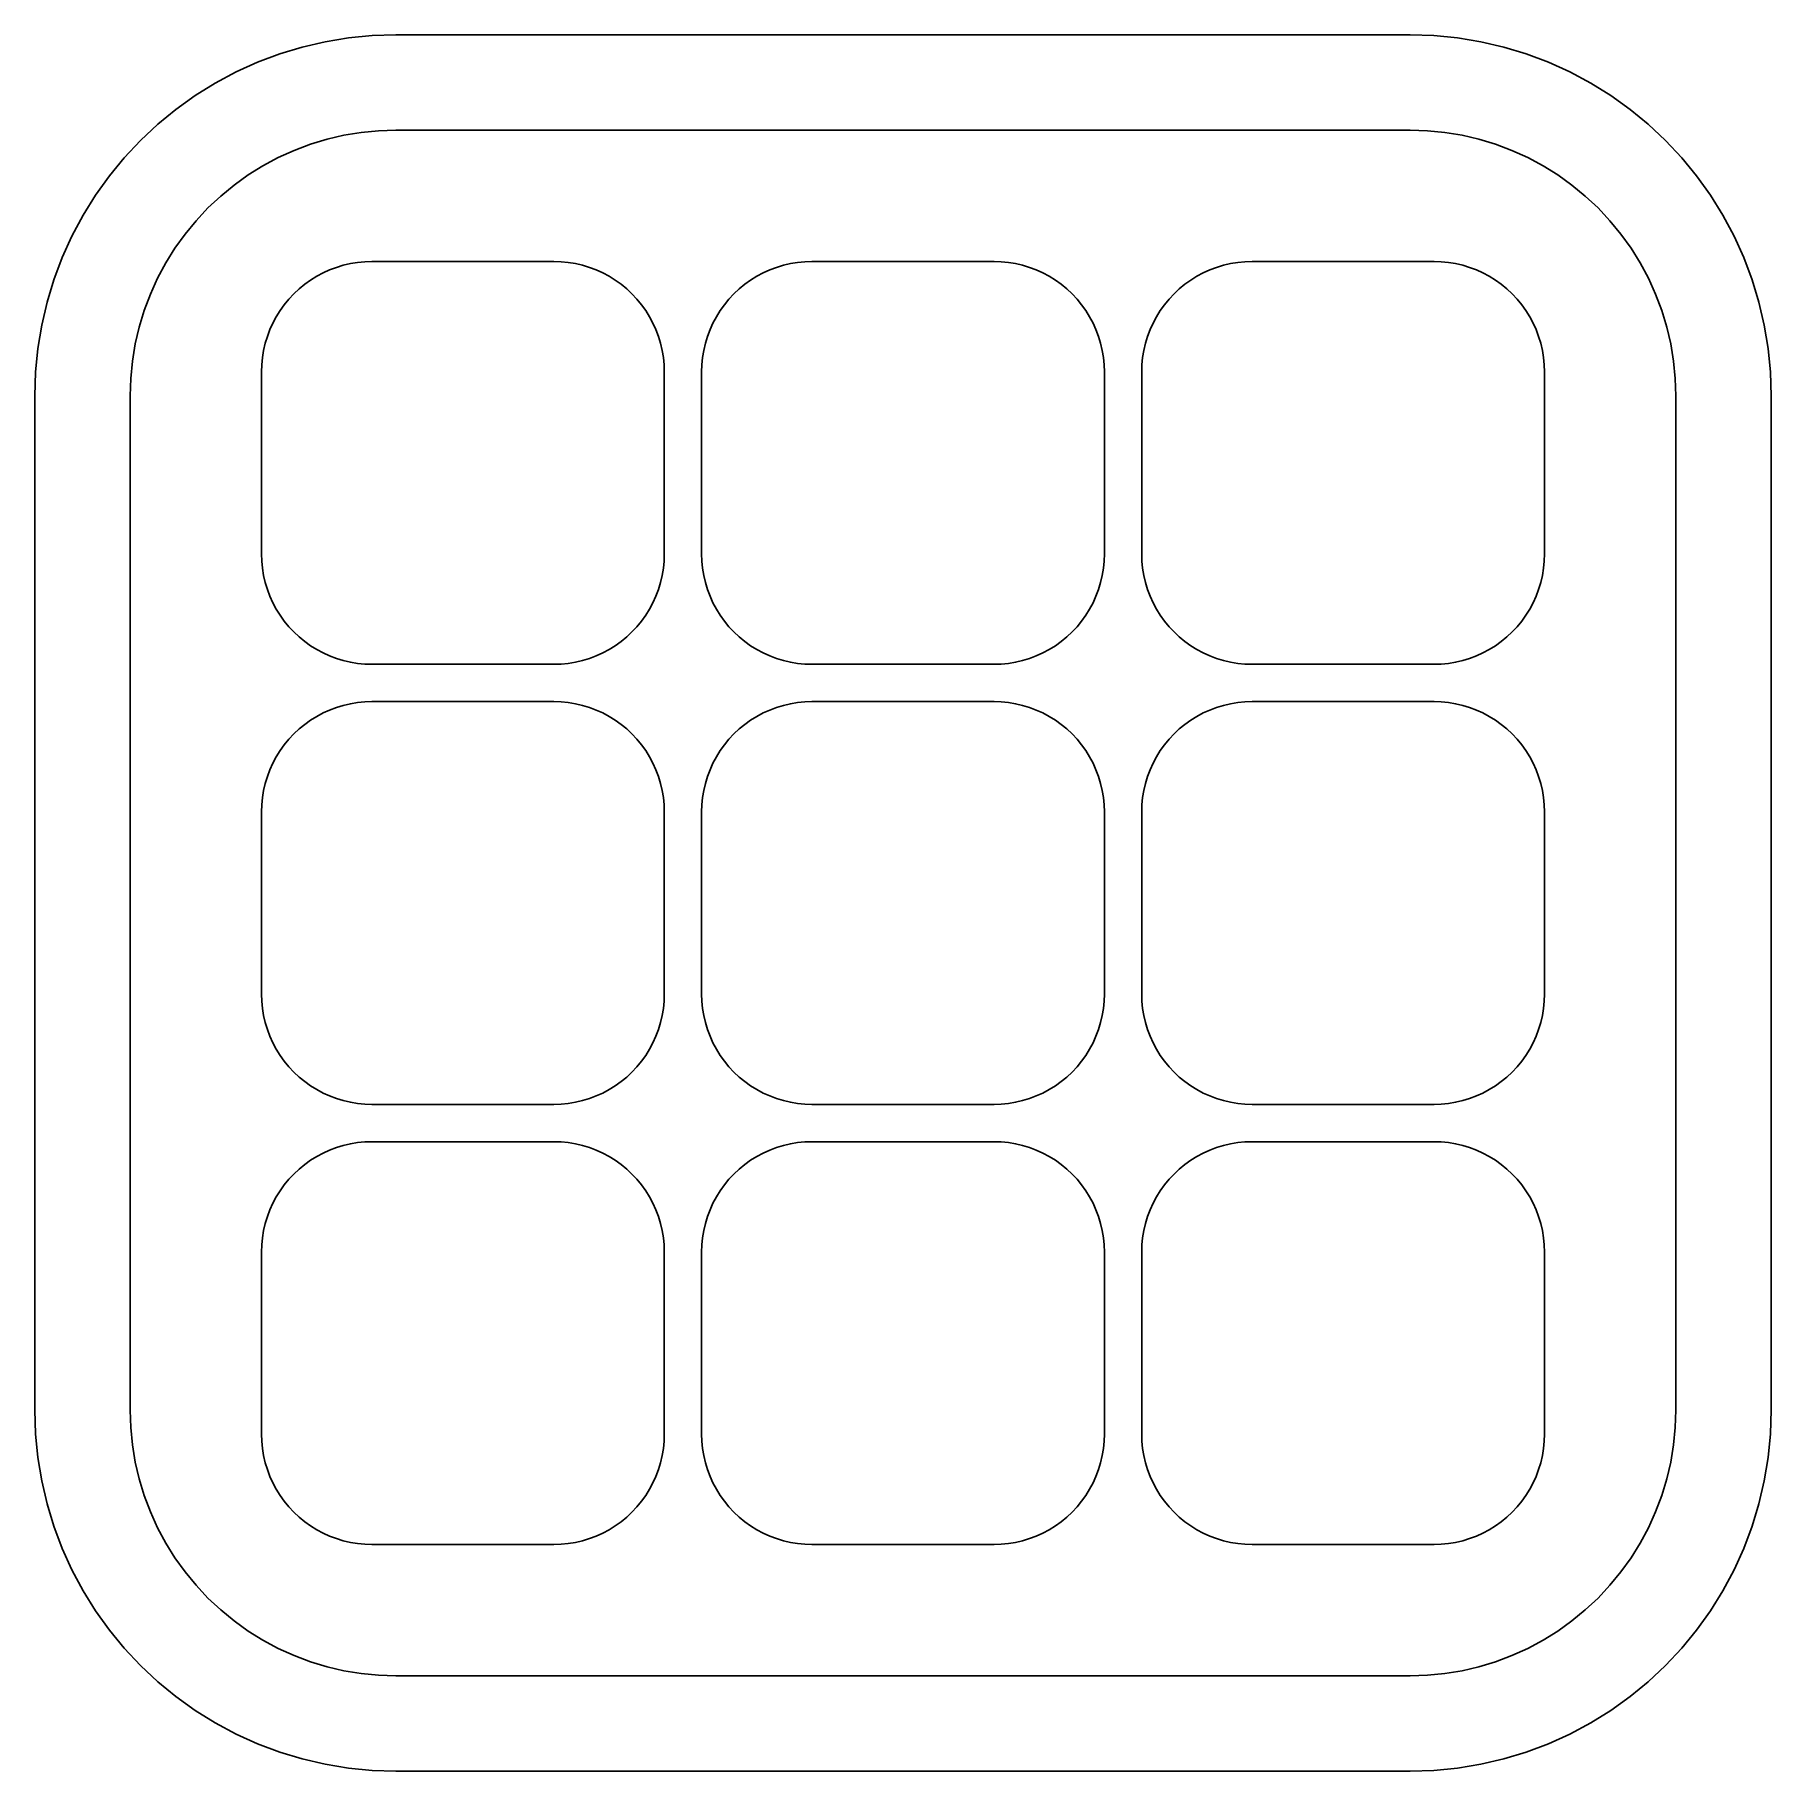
# Model space of a CAD drawing. Header units: millimetres. Extents: x 0 to 25, y 0 to 25.
import ezdxf

# ---------------------------------------------------------------- set-up
doc = ezdxf.new("R2010")
doc.units = ezdxf.units.MM
doc.layers.add('ICON', color=7, linetype='CONTINUOUS')

msp = doc.modelspace()

# ---------------------------------------------------------------- linework, layer by layer
at = {"layer": 'ICON'}
for points in [[(19.802405, 25), (20.142344, 24.988872), (20.480828, 24.955534), (20.816406, 24.90013), (21.147642, 24.822896), (21.473117, 24.724164), (21.791439, 24.604357), (22.101243, 24.463986), (22.401203, 24.303654), (22.690034, 24.124047), (22.966501, 23.925934), (23.229418, 23.710164), (23.47766, 23.47766), (23.710164, 23.229418), (23.925934, 22.966501), (24.124047, 22.690034), (24.303654, 22.401203), (24.463986, 22.101243), (24.604357, 21.791439), (24.724164, 21.473117), (24.822896, 21.147642), (24.90013, 20.816406), (24.955534, 20.480828), (24.988872, 20.142344), (25, 19.802405), (25, 5.197595), (24.988872, 4.857656), (24.955534, 4.519172), (24.90013, 4.183594), (24.822896, 3.852358), (24.724164, 3.526883), (24.604357, 3.208561), (24.463986, 2.898757), (24.303654, 2.598797), (24.124047, 2.309966), (23.925934, 2.033499), (23.710164, 1.770582), (23.47766, 1.52234), (23.229418, 1.289836), (22.966501, 1.074066), (22.690034, 0.875953), (22.401203, 0.696346), (22.101243, 0.536014), (21.791439, 0.395643), (21.473117, 0.275836), (21.147642, 0.177104), (20.816406, 0.09987), (20.480828, 0.044466), (20.142344, 0.011128), (19.802405, 0), (5.197595, 0), (4.857656, 0.011128), (4.519172, 0.044466), (4.183594, 0.09987), (3.852358, 0.177104), (3.526883, 0.275836), (3.208561, 0.395643), (2.898757, 0.536014), (2.598797, 0.696346), (2.309966, 0.875953), (2.033499, 1.074066), (1.770582, 1.289836), (1.52234, 1.52234), (1.289836, 1.770582), (1.074066, 2.033499), (0.875953, 2.309966), (0.696346, 2.598797), (0.536014, 2.898757), (0.395643, 3.208561), (0.275836, 3.526883), (0.177104, 3.852358), (0.09987, 4.183594), (0.044466, 4.519172), (0.011128, 4.857656), (0, 5.197595), (0, 19.802405), (0.011128, 20.142344), (0.044466, 20.480828), (0.09987, 20.816406), (0.177104, 21.147642), (0.275836, 21.473117), (0.395643, 21.791439), (0.536014, 22.101243), (0.696346, 22.401203), (0.875953, 22.690034), (1.074066, 22.966501), (1.289836, 23.229418), (1.52234, 23.47766), (1.770582, 23.710164), (2.033499, 23.925934), (2.309966, 24.124047), (2.598797, 24.303654), (2.898757, 24.463986), (3.208561, 24.604357), (3.526883, 24.724164), (3.852358, 24.822896), (4.183594, 24.90013), (4.519172, 24.955534), (4.857656, 24.988872), (5.197595, 25)], [(19.802405, 23.62543), (20.052443, 23.617244), (20.30141, 23.592723), (20.54824, 23.551971), (20.791877, 23.495163), (21.031276, 23.422542), (21.265413, 23.334419), (21.493286, 23.231172), (21.713918, 23.113241), (21.926364, 22.981134), (22.129715, 22.835414), (22.3231, 22.676707), (22.505692, 22.505692), (22.676707, 22.3231), (22.835414, 22.129715), (22.981134, 21.926364), (23.113241, 21.713918), (23.231172, 21.493286), (23.334419, 21.265413), (23.422542, 21.031276), (23.495163, 20.791877), (23.551971, 20.54824), (23.592723, 20.30141), (23.617244, 20.052443), (23.62543, 19.802405), (23.62543, 5.197595), (23.617244, 4.947557), (23.592723, 4.69859), (23.551971, 4.45176), (23.495163, 4.208123), (23.422542, 3.968724), (23.334419, 3.734587), (23.231172, 3.506714), (23.113241, 3.286082), (22.981134, 3.073636), (22.835414, 2.870285), (22.676707, 2.6769), (22.505692, 2.494308), (22.3231, 2.323293), (22.129715, 2.164586), (21.926364, 2.018866), (21.713918, 1.886759), (21.493286, 1.768828), (21.265413, 1.665581), (21.031276, 1.577458), (20.791877, 1.504837), (20.54824, 1.448029), (20.30141, 1.407277), (20.052443, 1.382756), (19.802405, 1.37457), (5.197595, 1.37457), (4.947557, 1.382756), (4.69859, 1.407277), (4.45176, 1.448029), (4.208123, 1.504837), (3.968724, 1.577458), (3.734587, 1.665581), (3.506714, 1.768828), (3.286082, 1.886759), (3.073636, 2.018866), (2.870285, 2.164586), (2.6769, 2.323293), (2.494308, 2.494308), (2.323293, 2.6769), (2.164586, 2.870285), (2.018866, 3.073636), (1.886759, 3.286082), (1.768828, 3.506714), (1.665581, 3.734587), (1.577458, 3.968724), (1.504837, 4.208123), (1.448029, 4.45176), (1.407277, 4.69859), (1.382756, 4.947557), (1.37457, 5.197595), (1.37457, 19.802405), (1.382756, 20.052443), (1.407277, 20.30141), (1.448029, 20.54824), (1.504837, 20.791877), (1.577458, 21.031276), (1.665581, 21.265413), (1.768828, 21.493286), (1.886759, 21.713918), (2.018866, 21.926364), (2.164586, 22.129715), (2.323293, 22.3231), (2.494308, 22.505692), (2.6769, 22.676707), (2.870285, 22.835414), (3.073636, 22.981134), (3.286082, 23.113241), (3.506714, 23.231172), (3.734587, 23.334419), (3.968724, 23.422542), (4.208123, 23.495163), (4.45176, 23.551971), (4.69859, 23.592723), (4.947557, 23.617244), (5.197595, 23.62543)], [(7.474227, 21.735395), (7.578175, 21.731992), (7.681678, 21.721798), (7.784293, 21.704856), (7.88558, 21.68124), (7.985106, 21.651049), (8.082444, 21.614413), (8.177177, 21.57149), (8.2689, 21.522463), (8.357221, 21.467542), (8.44176, 21.406962), (8.522156, 21.340983), (8.598065, 21.269886), (8.669161, 21.193977), (8.735141, 21.113581), (8.795721, 21.029042), (8.850642, 20.940722), (8.899669, 20.848998), (8.942592, 20.754265), (8.979227, 20.656927), (9.009418, 20.557401), (9.033035, 20.456114), (9.049977, 20.3535), (9.060171, 20.249996), (9.063574, 20.146048), (9.063574, 17.525773), (9.060171, 17.421825), (9.049977, 17.318322), (9.033035, 17.215707), (9.009418, 17.11442), (8.979227, 17.014894), (8.942592, 16.917556), (8.899669, 16.822823), (8.850642, 16.7311), (8.795721, 16.642779), (8.735141, 16.55824), (8.669161, 16.477844), (8.598065, 16.401935), (8.522156, 16.330839), (8.44176, 16.264859), (8.357221, 16.204279), (8.2689, 16.149358), (8.177177, 16.100331), (8.082444, 16.057408), (7.985106, 16.020773), (7.88558, 15.990582), (7.784293, 15.966965), (7.681678, 15.950023), (7.578175, 15.939829), (7.474227, 15.936426), (4.853952, 15.936426), (4.750004, 15.939829), (4.6465, 15.950023), (4.543886, 15.966965), (4.442599, 15.990582), (4.343073, 16.020773), (4.245735, 16.057408), (4.151002, 16.100331), (4.059278, 16.149358), (3.970958, 16.204279), (3.886419, 16.264859), (3.806023, 16.330839), (3.730114, 16.401935), (3.659017, 16.477844), (3.593038, 16.55824), (3.532458, 16.642779), (3.477537, 16.7311), (3.42851, 16.822823), (3.385587, 16.917556), (3.348951, 17.014894), (3.31876, 17.11442), (3.295144, 17.215707), (3.278202, 17.318322), (3.268008, 17.421825), (3.264605, 17.525773), (3.264605, 20.146048), (3.268008, 20.249996), (3.278202, 20.3535), (3.295144, 20.456114), (3.31876, 20.557401), (3.348951, 20.656927), (3.385587, 20.754265), (3.42851, 20.848998), (3.477537, 20.940722), (3.532458, 21.029042), (3.593038, 21.113581), (3.659017, 21.193977), (3.730114, 21.269886), (3.806023, 21.340983), (3.886419, 21.406962), (3.970958, 21.467542), (4.059278, 21.522463), (4.151002, 21.57149), (4.245735, 21.614413), (4.343073, 21.651049), (4.442599, 21.68124), (4.543886, 21.704856), (4.6465, 21.721798), (4.750004, 21.731992), (4.853952, 21.735395)], [(13.810137, 21.735395), (13.914086, 21.731992), (14.017589, 21.721798), (14.120204, 21.704856), (14.221491, 21.68124), (14.321016, 21.651049), (14.418354, 21.614413), (14.513088, 21.57149), (14.604811, 21.522463), (14.693131, 21.467542), (14.777671, 21.406962), (14.858067, 21.340983), (14.933976, 21.269886), (15.005072, 21.193977), (15.071051, 21.113581), (15.131631, 21.029042), (15.186552, 20.940722), (15.23558, 20.848998), (15.278503, 20.754265), (15.315138, 20.656927), (15.345329, 20.557401), (15.368946, 20.456114), (15.385887, 20.3535), (15.396082, 20.249996), (15.399485, 20.146048), (15.399485, 17.525773), (15.396082, 17.421825), (15.385887, 17.318322), (15.368946, 17.215707), (15.345329, 17.11442), (15.315138, 17.014894), (15.278503, 16.917556), (15.23558, 16.822823), (15.186552, 16.7311), (15.131631, 16.642779), (15.071051, 16.55824), (15.005072, 16.477844), (14.933976, 16.401935), (14.858067, 16.330839), (14.777671, 16.264859), (14.693131, 16.204279), (14.604811, 16.149358), (14.513088, 16.100331), (14.418354, 16.057408), (14.321016, 16.020773), (14.221491, 15.990582), (14.120204, 15.966965), (14.017589, 15.950023), (13.914086, 15.939829), (13.810137, 15.936426), (11.189863, 15.936426), (11.085914, 15.939829), (10.982411, 15.950023), (10.879796, 15.966965), (10.778509, 15.990582), (10.678984, 16.020773), (10.581646, 16.057408), (10.486912, 16.100331), (10.395189, 16.149358), (10.306869, 16.204279), (10.222329, 16.264859), (10.141933, 16.330839), (10.066024, 16.401935), (9.994928, 16.477844), (9.928949, 16.55824), (9.868369, 16.642779), (9.813448, 16.7311), (9.76442, 16.822823), (9.721497, 16.917556), (9.684862, 17.014894), (9.654671, 17.11442), (9.631054, 17.215707), (9.614113, 17.318322), (9.603918, 17.421825), (9.600515, 17.525773), (9.600515, 20.146048), (9.603918, 20.249996), (9.614113, 20.3535), (9.631054, 20.456114), (9.654671, 20.557401), (9.684862, 20.656927), (9.721497, 20.754265), (9.76442, 20.848998), (9.813448, 20.940722), (9.868369, 21.029042), (9.928949, 21.113581), (9.994928, 21.193977), (10.066024, 21.269886), (10.141933, 21.340983), (10.222329, 21.406962), (10.306869, 21.467542), (10.395189, 21.522463), (10.486912, 21.57149), (10.581646, 21.614413), (10.678984, 21.651049), (10.778509, 21.68124), (10.879796, 21.704856), (10.982411, 21.721798), (11.085914, 21.731992), (11.189863, 21.735395)], [(20.146048, 21.735395), (20.249996, 21.731992), (20.3535, 21.721798), (20.456114, 21.704856), (20.557401, 21.68124), (20.656927, 21.651049), (20.754265, 21.614413), (20.848998, 21.57149), (20.940722, 21.522463), (21.029042, 21.467542), (21.113581, 21.406962), (21.193977, 21.340983), (21.269886, 21.269886), (21.340983, 21.193977), (21.406962, 21.113581), (21.467542, 21.029042), (21.522463, 20.940722), (21.57149, 20.848998), (21.614413, 20.754265), (21.651049, 20.656927), (21.68124, 20.557401), (21.704856, 20.456114), (21.721798, 20.3535), (21.731992, 20.249996), (21.735395, 20.146048), (21.735395, 17.525773), (21.731992, 17.421825), (21.721798, 17.318322), (21.704856, 17.215707), (21.68124, 17.11442), (21.651049, 17.014894), (21.614413, 16.917556), (21.57149, 16.822823), (21.522463, 16.7311), (21.467542, 16.642779), (21.406962, 16.55824), (21.340983, 16.477844), (21.269886, 16.401935), (21.193977, 16.330839), (21.113581, 16.264859), (21.029042, 16.204279), (20.940722, 16.149358), (20.848998, 16.100331), (20.754265, 16.057408), (20.656927, 16.020773), (20.557401, 15.990582), (20.456114, 15.966965), (20.3535, 15.950023), (20.249996, 15.939829), (20.146048, 15.936426), (17.525773, 15.936426), (17.421825, 15.939829), (17.318322, 15.950023), (17.215707, 15.966965), (17.11442, 15.990582), (17.014894, 16.020773), (16.917556, 16.057408), (16.822823, 16.100331), (16.7311, 16.149358), (16.642779, 16.204279), (16.55824, 16.264859), (16.477844, 16.330839), (16.401935, 16.401935), (16.330839, 16.477844), (16.264859, 16.55824), (16.204279, 16.642779), (16.149358, 16.7311), (16.100331, 16.822823), (16.057408, 16.917556), (16.020773, 17.014894), (15.990582, 17.11442), (15.966965, 17.215707), (15.950023, 17.318322), (15.939829, 17.421825), (15.936426, 17.525773), (15.936426, 20.146048), (15.939829, 20.249996), (15.950023, 20.3535), (15.966965, 20.456114), (15.990582, 20.557401), (16.020773, 20.656927), (16.057408, 20.754265), (16.100331, 20.848998), (16.149358, 20.940722), (16.204279, 21.029042), (16.264859, 21.113581), (16.330839, 21.193977), (16.401935, 21.269886), (16.477844, 21.340983), (16.55824, 21.406962), (16.642779, 21.467542), (16.7311, 21.522463), (16.822823, 21.57149), (16.917556, 21.614413), (17.014894, 21.651049), (17.11442, 21.68124), (17.215707, 21.704856), (17.318322, 21.721798), (17.421825, 21.731992), (17.525773, 21.735395)], [(7.474227, 15.399485), (7.578175, 15.396082), (7.681678, 15.385887), (7.784293, 15.368946), (7.88558, 15.345329), (7.985106, 15.315138), (8.082444, 15.278503), (8.177177, 15.23558), (8.2689, 15.186552), (8.357221, 15.131631), (8.44176, 15.071051), (8.522156, 15.005072), (8.598065, 14.933976), (8.669161, 14.858067), (8.735141, 14.777671), (8.795721, 14.693131), (8.850642, 14.604811), (8.899669, 14.513088), (8.942592, 14.418354), (8.979227, 14.321016), (9.009418, 14.221491), (9.033035, 14.120204), (9.049977, 14.017589), (9.060171, 13.914086), (9.063574, 13.810137), (9.063574, 11.189863), (9.060171, 11.085914), (9.049977, 10.982411), (9.033035, 10.879796), (9.009418, 10.778509), (8.979227, 10.678984), (8.942592, 10.581646), (8.899669, 10.486912), (8.850642, 10.395189), (8.795721, 10.306869), (8.735141, 10.222329), (8.669161, 10.141933), (8.598065, 10.066024), (8.522156, 9.994928), (8.44176, 9.928949), (8.357221, 9.868369), (8.2689, 9.813448), (8.177177, 9.76442), (8.082444, 9.721497), (7.985106, 9.684862), (7.88558, 9.654671), (7.784293, 9.631054), (7.681678, 9.614113), (7.578175, 9.603918), (7.474227, 9.600515), (4.853952, 9.600515), (4.750004, 9.603918), (4.6465, 9.614113), (4.543886, 9.631054), (4.442599, 9.654671), (4.343073, 9.684862), (4.245735, 9.721497), (4.151002, 9.76442), (4.059278, 9.813448), (3.970958, 9.868369), (3.886419, 9.928949), (3.806023, 9.994928), (3.730114, 10.066024), (3.659017, 10.141933), (3.593038, 10.222329), (3.532458, 10.306869), (3.477537, 10.395189), (3.42851, 10.486912), (3.385587, 10.581646), (3.348951, 10.678984), (3.31876, 10.778509), (3.295144, 10.879796), (3.278202, 10.982411), (3.268008, 11.085914), (3.264605, 11.189863), (3.264605, 13.810137), (3.268008, 13.914086), (3.278202, 14.017589), (3.295144, 14.120204), (3.31876, 14.221491), (3.348951, 14.321016), (3.385587, 14.418354), (3.42851, 14.513088), (3.477537, 14.604811), (3.532458, 14.693131), (3.593038, 14.777671), (3.659017, 14.858067), (3.730114, 14.933976), (3.806023, 15.005072), (3.886419, 15.071051), (3.970958, 15.131631), (4.059278, 15.186552), (4.151002, 15.23558), (4.245735, 15.278503), (4.343073, 15.315138), (4.442599, 15.345329), (4.543886, 15.368946), (4.6465, 15.385887), (4.750004, 15.396082), (4.853952, 15.399485)], [(13.810137, 15.399485), (13.914086, 15.396082), (14.017589, 15.385887), (14.120204, 15.368946), (14.221491, 15.345329), (14.321016, 15.315138), (14.418354, 15.278503), (14.513088, 15.23558), (14.604811, 15.186552), (14.693131, 15.131631), (14.777671, 15.071051), (14.858067, 15.005072), (14.933976, 14.933976), (15.005072, 14.858067), (15.071051, 14.777671), (15.131631, 14.693131), (15.186552, 14.604811), (15.23558, 14.513088), (15.278503, 14.418354), (15.315138, 14.321016), (15.345329, 14.221491), (15.368946, 14.120204), (15.385887, 14.017589), (15.396082, 13.914086), (15.399485, 13.810137), (15.399485, 11.189863), (15.396082, 11.085914), (15.385887, 10.982411), (15.368946, 10.879796), (15.345329, 10.778509), (15.315138, 10.678984), (15.278503, 10.581646), (15.23558, 10.486912), (15.186552, 10.395189), (15.131631, 10.306869), (15.071051, 10.222329), (15.005072, 10.141933), (14.933976, 10.066024), (14.858067, 9.994928), (14.777671, 9.928949), (14.693131, 9.868369), (14.604811, 9.813448), (14.513088, 9.76442), (14.418354, 9.721497), (14.321016, 9.684862), (14.221491, 9.654671), (14.120204, 9.631054), (14.017589, 9.614113), (13.914086, 9.603918), (13.810137, 9.600515), (11.189863, 9.600515), (11.085914, 9.603918), (10.982411, 9.614113), (10.879796, 9.631054), (10.778509, 9.654671), (10.678984, 9.684862), (10.581646, 9.721497), (10.486912, 9.76442), (10.395189, 9.813448), (10.306869, 9.868369), (10.222329, 9.928949), (10.141933, 9.994928), (10.066024, 10.066024), (9.994928, 10.141933), (9.928949, 10.222329), (9.868369, 10.306869), (9.813448, 10.395189), (9.76442, 10.486912), (9.721497, 10.581646), (9.684862, 10.678984), (9.654671, 10.778509), (9.631054, 10.879796), (9.614113, 10.982411), (9.603918, 11.085914), (9.600515, 11.189863), (9.600515, 13.810137), (9.603918, 13.914086), (9.614113, 14.017589), (9.631054, 14.120204), (9.654671, 14.221491), (9.684862, 14.321016), (9.721497, 14.418354), (9.76442, 14.513088), (9.813448, 14.604811), (9.868369, 14.693131), (9.928949, 14.777671), (9.994928, 14.858067), (10.066024, 14.933976), (10.141933, 15.005072), (10.222329, 15.071051), (10.306869, 15.131631), (10.395189, 15.186552), (10.486912, 15.23558), (10.581646, 15.278503), (10.678984, 15.315138), (10.778509, 15.345329), (10.879796, 15.368946), (10.982411, 15.385887), (11.085914, 15.396082), (11.189863, 15.399485)], [(20.146048, 15.399485), (20.249996, 15.396082), (20.3535, 15.385887), (20.456114, 15.368946), (20.557401, 15.345329), (20.656927, 15.315138), (20.754265, 15.278503), (20.848998, 15.23558), (20.940722, 15.186552), (21.029042, 15.131631), (21.113581, 15.071051), (21.193977, 15.005072), (21.269886, 14.933976), (21.340983, 14.858067), (21.406962, 14.777671), (21.467542, 14.693131), (21.522463, 14.604811), (21.57149, 14.513088), (21.614413, 14.418354), (21.651049, 14.321016), (21.68124, 14.221491), (21.704856, 14.120204), (21.721798, 14.017589), (21.731992, 13.914086), (21.735395, 13.810137), (21.735395, 11.189863), (21.731992, 11.085914), (21.721798, 10.982411), (21.704856, 10.879796), (21.68124, 10.778509), (21.651049, 10.678984), (21.614413, 10.581646), (21.57149, 10.486912), (21.522463, 10.395189), (21.467542, 10.306869), (21.406962, 10.222329), (21.340983, 10.141933), (21.269886, 10.066024), (21.193977, 9.994928), (21.113581, 9.928949), (21.029042, 9.868369), (20.940722, 9.813448), (20.848998, 9.76442), (20.754265, 9.721497), (20.656927, 9.684862), (20.557401, 9.654671), (20.456114, 9.631054), (20.3535, 9.614113), (20.249996, 9.603918), (20.146048, 9.600515), (17.525773, 9.600515), (17.421825, 9.603918), (17.318322, 9.614113), (17.215707, 9.631054), (17.11442, 9.654671), (17.014894, 9.684862), (16.917556, 9.721497), (16.822823, 9.76442), (16.7311, 9.813448), (16.642779, 9.868369), (16.55824, 9.928949), (16.477844, 9.994928), (16.401935, 10.066024), (16.330839, 10.141933), (16.264859, 10.222329), (16.204279, 10.306869), (16.149358, 10.395189), (16.100331, 10.486912), (16.057408, 10.581646), (16.020773, 10.678984), (15.990582, 10.778509), (15.966965, 10.879796), (15.950023, 10.982411), (15.939829, 11.085914), (15.936426, 11.189863), (15.936426, 13.810137), (15.939829, 13.914086), (15.950023, 14.017589), (15.966965, 14.120204), (15.990582, 14.221491), (16.020773, 14.321016), (16.057408, 14.418354), (16.100331, 14.513088), (16.149358, 14.604811), (16.204279, 14.693131), (16.264859, 14.777671), (16.330839, 14.858067), (16.401935, 14.933976), (16.477844, 15.005072), (16.55824, 15.071051), (16.642779, 15.131631), (16.7311, 15.186552), (16.822823, 15.23558), (16.917556, 15.278503), (17.014894, 15.315138), (17.11442, 15.345329), (17.215707, 15.368946), (17.318322, 15.385887), (17.421825, 15.396082), (17.525773, 15.399485)], [(7.474227, 9.063574), (7.578175, 9.060171), (7.681678, 9.049977), (7.784293, 9.033035), (7.88558, 9.009418), (7.985106, 8.979227), (8.082444, 8.942592), (8.177177, 8.899669), (8.2689, 8.850642), (8.357221, 8.795721), (8.44176, 8.735141), (8.522156, 8.669161), (8.598065, 8.598065), (8.669161, 8.522156), (8.735141, 8.44176), (8.795721, 8.357221), (8.850642, 8.2689), (8.899669, 8.177177), (8.942592, 8.082444), (8.979227, 7.985106), (9.009418, 7.88558), (9.033035, 7.784293), (9.049977, 7.681678), (9.060171, 7.578175), (9.063574, 7.474227), (9.063574, 4.853952), (9.060171, 4.750004), (9.049977, 4.6465), (9.033035, 4.543886), (9.009418, 4.442599), (8.979227, 4.343073), (8.942592, 4.245735), (8.899669, 4.151002), (8.850642, 4.059278), (8.795721, 3.970958), (8.735141, 3.886419), (8.669161, 3.806023), (8.598065, 3.730114), (8.522156, 3.659017), (8.44176, 3.593038), (8.357221, 3.532458), (8.2689, 3.477537), (8.177177, 3.42851), (8.082444, 3.385587), (7.985106, 3.348951), (7.88558, 3.31876), (7.784293, 3.295144), (7.681678, 3.278202), (7.578175, 3.268008), (7.474227, 3.264605), (4.853952, 3.264605), (4.750004, 3.268008), (4.6465, 3.278202), (4.543886, 3.295144), (4.442599, 3.31876), (4.343073, 3.348951), (4.245735, 3.385587), (4.151002, 3.42851), (4.059278, 3.477537), (3.970958, 3.532458), (3.886419, 3.593038), (3.806023, 3.659017), (3.730114, 3.730114), (3.659017, 3.806023), (3.593038, 3.886419), (3.532458, 3.970958), (3.477537, 4.059278), (3.42851, 4.151002), (3.385587, 4.245735), (3.348951, 4.343073), (3.31876, 4.442599), (3.295144, 4.543886), (3.278202, 4.6465), (3.268008, 4.750004), (3.264605, 4.853952), (3.264605, 7.474227), (3.268008, 7.578175), (3.278202, 7.681678), (3.295144, 7.784293), (3.31876, 7.88558), (3.348951, 7.985106), (3.385587, 8.082444), (3.42851, 8.177177), (3.477537, 8.2689), (3.532458, 8.357221), (3.593038, 8.44176), (3.659017, 8.522156), (3.730114, 8.598065), (3.806023, 8.669161), (3.886419, 8.735141), (3.970958, 8.795721), (4.059278, 8.850642), (4.151002, 8.899669), (4.245735, 8.942592), (4.343073, 8.979227), (4.442599, 9.009418), (4.543886, 9.033035), (4.6465, 9.049977), (4.750004, 9.060171), (4.853952, 9.063574)], [(13.810137, 9.063574), (13.914086, 9.060171), (14.017589, 9.049977), (14.120204, 9.033035), (14.221491, 9.009418), (14.321016, 8.979227), (14.418354, 8.942592), (14.513088, 8.899669), (14.604811, 8.850642), (14.693131, 8.795721), (14.777671, 8.735141), (14.858067, 8.669161), (14.933976, 8.598065), (15.005072, 8.522156), (15.071051, 8.44176), (15.131631, 8.357221), (15.186552, 8.2689), (15.23558, 8.177177), (15.278503, 8.082444), (15.315138, 7.985106), (15.345329, 7.88558), (15.368946, 7.784293), (15.385887, 7.681678), (15.396082, 7.578175), (15.399485, 7.474227), (15.399485, 4.853952), (15.396082, 4.750004), (15.385887, 4.6465), (15.368946, 4.543886), (15.345329, 4.442599), (15.315138, 4.343073), (15.278503, 4.245735), (15.23558, 4.151002), (15.186552, 4.059278), (15.131631, 3.970958), (15.071051, 3.886419), (15.005072, 3.806023), (14.933976, 3.730114), (14.858067, 3.659017), (14.777671, 3.593038), (14.693131, 3.532458), (14.604811, 3.477537), (14.513088, 3.42851), (14.418354, 3.385587), (14.321016, 3.348951), (14.221491, 3.31876), (14.120204, 3.295144), (14.017589, 3.278202), (13.914086, 3.268008), (13.810137, 3.264605), (11.189863, 3.264605), (11.085914, 3.268008), (10.982411, 3.278202), (10.879796, 3.295144), (10.778509, 3.31876), (10.678984, 3.348951), (10.581646, 3.385587), (10.486912, 3.42851), (10.395189, 3.477537), (10.306869, 3.532458), (10.222329, 3.593038), (10.141933, 3.659017), (10.066024, 3.730114), (9.994928, 3.806023), (9.928949, 3.886419), (9.868369, 3.970958), (9.813448, 4.059278), (9.76442, 4.151002), (9.721497, 4.245735), (9.684862, 4.343073), (9.654671, 4.442599), (9.631054, 4.543886), (9.614113, 4.6465), (9.603918, 4.750004), (9.600515, 4.853952), (9.600515, 7.474227), (9.603918, 7.578175), (9.614113, 7.681678), (9.631054, 7.784293), (9.654671, 7.88558), (9.684862, 7.985106), (9.721497, 8.082444), (9.76442, 8.177177), (9.813448, 8.2689), (9.868369, 8.357221), (9.928949, 8.44176), (9.994928, 8.522156), (10.066024, 8.598065), (10.141933, 8.669161), (10.222329, 8.735141), (10.306869, 8.795721), (10.395189, 8.850642), (10.486912, 8.899669), (10.581646, 8.942592), (10.678984, 8.979227), (10.778509, 9.009418), (10.879796, 9.033035), (10.982411, 9.049977), (11.085914, 9.060171), (11.189863, 9.063574)], [(20.146048, 9.063574), (20.249996, 9.060171), (20.3535, 9.049977), (20.456114, 9.033035), (20.557401, 9.009418), (20.656927, 8.979227), (20.754265, 8.942592), (20.848998, 8.899669), (20.940722, 8.850642), (21.029042, 8.795721), (21.113581, 8.735141), (21.193977, 8.669161), (21.269886, 8.598065), (21.340983, 8.522156), (21.406962, 8.44176), (21.467542, 8.357221), (21.522463, 8.2689), (21.57149, 8.177177), (21.614413, 8.082444), (21.651049, 7.985106), (21.68124, 7.88558), (21.704856, 7.784293), (21.721798, 7.681678), (21.731992, 7.578175), (21.735395, 7.474227), (21.735395, 4.853952), (21.731992, 4.750004), (21.721798, 4.6465), (21.704856, 4.543886), (21.68124, 4.442599), (21.651049, 4.343073), (21.614413, 4.245735), (21.57149, 4.151002), (21.522463, 4.059278), (21.467542, 3.970958), (21.406962, 3.886419), (21.340983, 3.806023), (21.269886, 3.730114), (21.193977, 3.659017), (21.113581, 3.593038), (21.029042, 3.532458), (20.940722, 3.477537), (20.848998, 3.42851), (20.754265, 3.385587), (20.656927, 3.348951), (20.557401, 3.31876), (20.456114, 3.295144), (20.3535, 3.278202), (20.249996, 3.268008), (20.146048, 3.264605), (17.525773, 3.264605), (17.421825, 3.268008), (17.318322, 3.278202), (17.215707, 3.295144), (17.11442, 3.31876), (17.014894, 3.348951), (16.917556, 3.385587), (16.822823, 3.42851), (16.7311, 3.477537), (16.642779, 3.532458), (16.55824, 3.593038), (16.477844, 3.659017), (16.401935, 3.730114), (16.330839, 3.806023), (16.264859, 3.886419), (16.204279, 3.970958), (16.149358, 4.059278), (16.100331, 4.151002), (16.057408, 4.245735), (16.020773, 4.343073), (15.990582, 4.442599), (15.966965, 4.543886), (15.950023, 4.6465), (15.939829, 4.750004), (15.936426, 4.853952), (15.936426, 7.474227), (15.939829, 7.578175), (15.950023, 7.681678), (15.966965, 7.784293), (15.990582, 7.88558), (16.020773, 7.985106), (16.057408, 8.082444), (16.100331, 8.177177), (16.149358, 8.2689), (16.204279, 8.357221), (16.264859, 8.44176), (16.330839, 8.522156), (16.401935, 8.598065), (16.477844, 8.669161), (16.55824, 8.735141), (16.642779, 8.795721), (16.7311, 8.850642), (16.822823, 8.899669), (16.917556, 8.942592), (17.014894, 8.979227), (17.11442, 9.009418), (17.215707, 9.033035), (17.318322, 9.049977), (17.421825, 9.060171), (17.525773, 9.063574)]]:
    msp.add_lwpolyline(points, close=True, dxfattribs=at)

doc.saveas('drawing.dxf')
